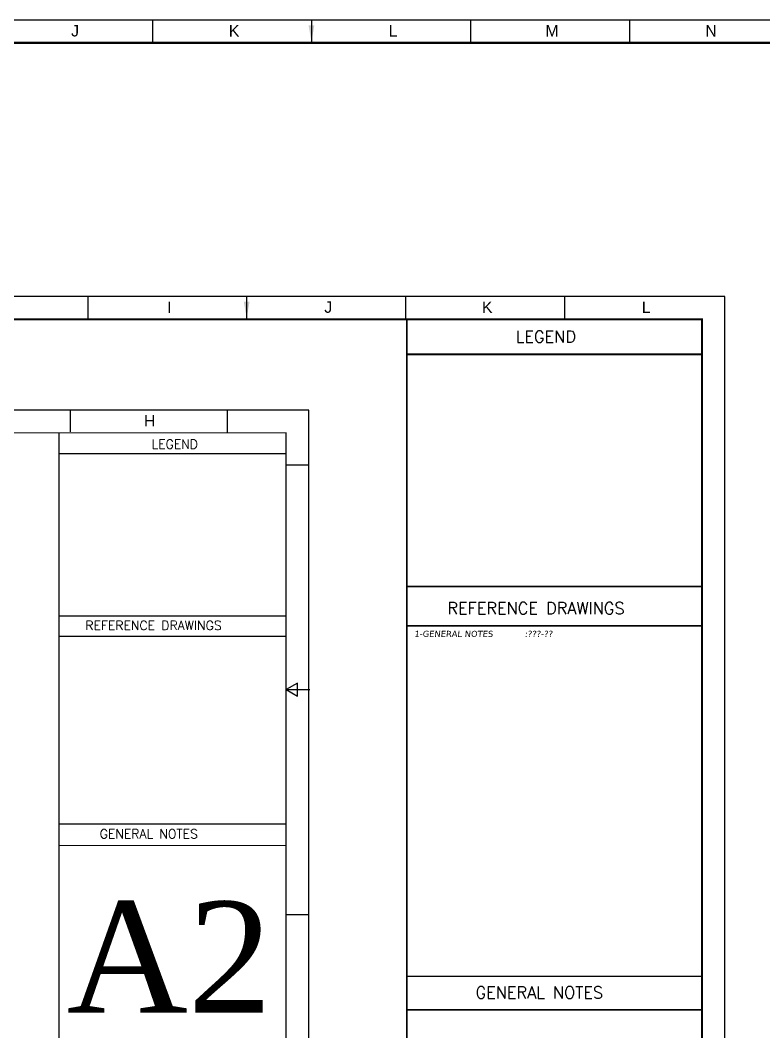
# Model space of a CAD drawing. Header units: millimetres. Extents: x 56 to 1774, y 131 to 974.
# Drawn here: x 706.1 to 1033.4, y 528.6 to 973.9 of the extents above; entities that cross this region are included whole.
import ezdxf
from ezdxf.enums import TextEntityAlignment as Align

# ---------------------------------------------------------------- set-up
doc = ezdxf.new("R2010")
doc.units = ezdxf.units.MM
for name, color, linetype in [('1', 1, 'Continuous'), ('2', 2, 'Continuous'), ('3', 3, 'Continuous'), ('6', 6, 'Continuous'), ('CADR', 2, 'Continuous'), ('CADRE', 7, 'Continuous'), ('TITLE', 7, 'Continuous'), ('XYZ', 1, 'Continuous')]:
    doc.layers.add(name, color=color, linetype=linetype)
doc.styles.add('arm-02', font='arial.ttf')
doc.styles.get("Standard").update_dxf_attribs({"font": 'arial.ttf'})
doc.styles.add('style1', font='sanss___.ttf', dxfattribs={"oblique": 5, "height": 3})
doc.styles.add('T', font='ROMANT')

# ---------------------------------------------------------------- blocks, each defined once
blk = doc.blocks.new('CADR-A0S')
at = {"layer": 'CADR', "color": 2}
for p, q in [((-47, 83), (-47, 82)), ((-40, 83), (-40, 82)), ((-33, 83), (-33, 82)), ((-26, 83), (-26, 82))]:
    blk.add_line(p, q, dxfattribs=at)
blk.add_lwpolyline([(0, -1), (1, -1), (1, 83), (-117.8, 83), (-117.8, -1), (0, -1)], dxfattribs=at)
at = {"layer": 'CADR', "color": 6, "const_width": 0.1}
blk.add_lwpolyline([(-115.8, 82), (0, 82), (0, 0), (-115.8, 0)], close=True, dxfattribs=at)
at = {"layer": 'CADR', "color": 2}
blk.add_solid([(-40, 82.05), (-40.128, 82.777), (-39.872, 82.777)], dxfattribs=at)
at = {"layer": 'CADR', "color": 3, "style": 'arm-02'}
for s, p in [('J', (-50.408, 82.533)), ('K', (-43.408, 82.533)), ('L', (-36.408, 82.533)), ('M', (-29.408, 82.533)), ('N', (-22.408, 82.533))]:
    blk.add_text(s, height=0.5, dxfattribs=at).set_placement(p, align=Align.MIDDLE)
blk = doc.blocks.new('CADR-A2')
at = {"layer": 'CADR', "color": 2}
for p, q in [((489, 420), (489, 410.5)), ((558, 420), (558, 410)), ((584, 396.01), (594, 396.01))]:
    blk.add_line(p, q, dxfattribs=at)
at = {"layer": 'CADRE', "color": 6}
blk.add_line((584, 400.85), (484, 400.85), dxfattribs=at)
at = {"layer": 'CADRE', "color": 2}
for points in [[(594, 420), (0, 420), (0, 0), (594, 0)], [(584, 297), (589, 294.11), (589, 299.89)]]:
    blk.add_lwpolyline(points, close=True, dxfattribs=at)
at = {"layer": 'CADRE', "color": 4, "const_width": 0.52}
blk.add_lwpolyline([(584, 410), (20, 410), (20, 10), (584, 10)], close=True, dxfattribs=at)
at = {"layer": 'CADRE', "color": 6, "const_width": 0.52}
blk.add_lwpolyline([(584, 10), (20, 10), (20, 410), (584, 410)], close=True, dxfattribs=at)
for points in [[(484, 10), (484, 410)], [(584, 329.39), (484, 329.39)], [(584, 320.44), (484, 320.44)], [(584, 237.85), (484, 237.85)], [(584, 228.35), (484, 228.35)]]:
    blk.add_lwpolyline(points, dxfattribs=at)
at = {"layer": 'CADR', "color": 3, "style": 'arm-02'}
blk.add_text('H', height=5, dxfattribs=at).set_placement((523.92, 415.33), align=Align.MIDDLE)
at = {"layer": 'CADRE', "color": 3, "style": 'T'}
for s, p in [('LEGEND', (524.79, 403.02)), ('REFERENCE DRAWINGS', (495.63, 323.24)), (' GENERAL NOTES', (499.23, 231.51))]:
    blk.add_text(s, height=4, dxfattribs=at).set_placement(p)
blk = doc.blocks.new('A1')
at = {"layer": '2'}
blk.add_lwpolyline([(841, 594), (0, 594), (0, 0), (841, 0)], close=True, dxfattribs=at)
at = {"layer": 'CADR', "color": 2}
for p, q in [((560.5, 594), (560.5, 584)), ((630.5, 594), (630.5, 584))]:
    blk.add_line(p, q, dxfattribs=at)
at = {"layer": 'CADR', "color": 6, "const_width": 0.8}
blk.add_lwpolyline([(831, 584), (20, 584), (20, 10), (831, 10)], close=True, dxfattribs=at)
at = {"layer": 'CADR', "color": 2}
blk.add_solid([(630.5, 584.5), (629.22, 591.77), (631.78, 591.77)], dxfattribs=at)
at = {"layer": 'CADR', "color": 3, "style": 'arm-02'}
for s, p in [('I', (596.42, 589.33)), ('J', (666.42, 589.33))]:
    blk.add_text(s, height=5, dxfattribs=at).set_placement(p, align=Align.MIDDLE)

msp = doc.modelspace()

# ---------------------------------------------------------------- linework, layer by layer
at = {"layer": 'CADR', "color": 2}
for p, q in [((875.75, 852.23), (875.75, 842.23)), ((945.75, 852.23), (945.75, 842.23)), ((823.1, 679.23), (833.55, 679.23)), ((823.1, 580.23), (833.1, 580.23))]:
    msp.add_line(p, q, dxfattribs=at)
at = {"layer": 'CADR', "color": 6}
for points, const_width in [([(876.25, 268.23), (876.25, 842.23)], 0.8), ([(1006.25, 826.82), (876.25, 826.82)], 0.78), ([(1006.25, 724.58), (876.25, 724.58)], 0.693), ([(1006.25, 707.24), (876.25, 707.24)], 0.693), ([(1006.25, 552.97), (876.25, 552.97)], 0.693), ([(1006.25, 538.23), (876.25, 538.23)], 0.693)]:
    msp.add_lwpolyline(points, dxfattribs=dict(at, const_width=const_width))

# ---------------------------------------------------------------- block references
at = {"layer": 'CADRE', "color": 4}
msp.add_blockref('CADR-A2', (239.1, 382.23), dxfattribs=at)
at = {"layer": 'TITLE'}
msp.add_blockref('A1', (175.25, 258.23), dxfattribs=at)
at = {"layer": 'XYZ', "xscale": 10, "yscale": 10, "zscale": 10}
msp.add_blockref('CADR-A0S', (1234.28, 143.9), dxfattribs=at)

# ---------------------------------------------------------------- texts
at = {"color": 4, "insert": (771.68, 561.48), "char_height": 49, "width": 172.0737, "attachment_point": 5}
msp.add_mtext('{\\fTimes New Roman|b0|i0|c0|p18;\\C256;A2}', dxfattribs=at)
at = {"layer": '1', "color": 4, "style": 'T'}
msp.add_text('GENERAL NOTES', height=5.2, dxfattribs=at).set_placement((934.59, 543.29), align=Align.CENTER)
at = {"layer": '3', "insert": (879.52, 705.1), "char_height": 2.6, "width": 124.9202, "attachment_point": 1, "style": 'style1'}
msp.add_mtext('{\\fVerdana|b0|i0|c0|p34;\\H1.029x;\\C4;1-GENERAL NOTES            :???-??}', dxfattribs=at)
at = {"layer": '6', "color": 4, "style": 'T'}
for s, p in [('LEGEND', (924.21, 832.02)), ('REFERENCE DRAWINGS', (894.12, 712.44))]:
    msp.add_text(s, height=5.2, dxfattribs=at).set_placement(p)
at = {"layer": 'CADR', "color": 3, "style": 'arm-02'}
for s, p in [('K', (911.67, 847.57)), ('L', (981.67, 847.57))]:
    msp.add_text(s, height=5, dxfattribs=at).set_placement(p, align=Align.MIDDLE)

doc.saveas('drawing.dxf')
